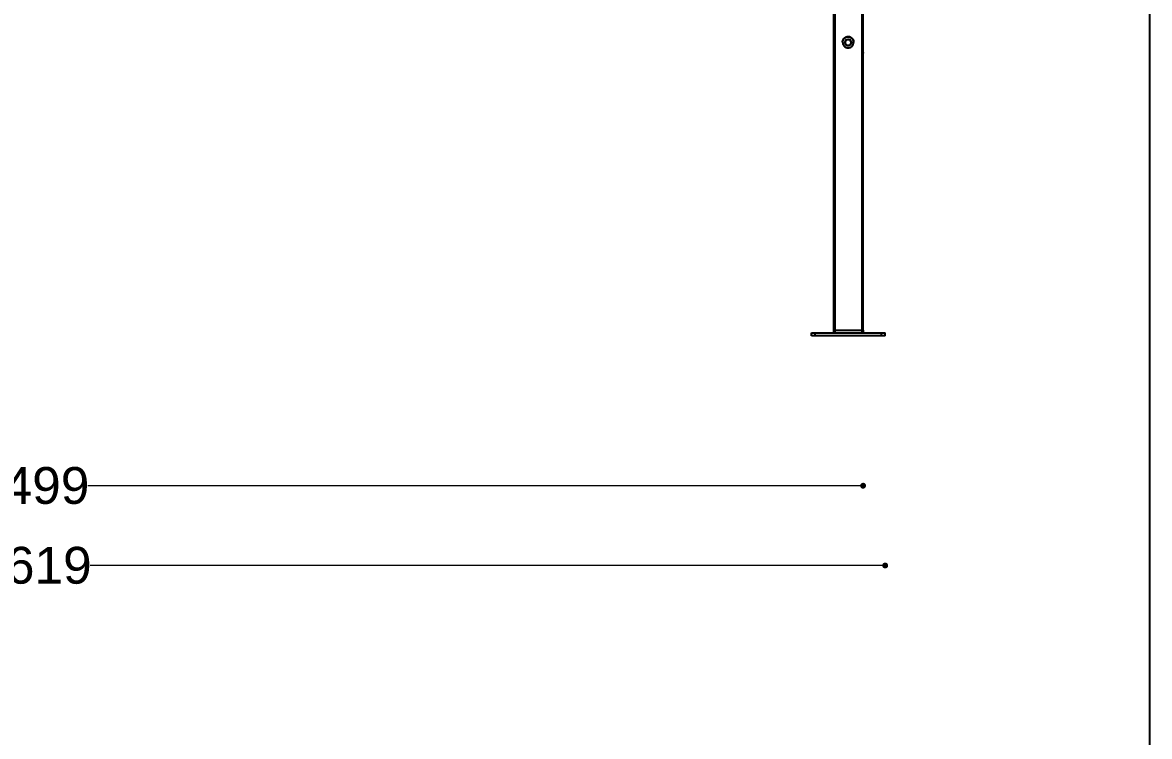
# Model space of a CAD drawing. Header units: millimetres. Extents: x 3109 to 13995, y 24552 to 39949.
# Drawn here: x 10936 to 13995, y 32251 to 34189 of the extents above; entities that cross this region are included whole.
import ezdxf

# ---------------------------------------------------------------- set-up
doc = ezdxf.new("R2010")
doc.units = ezdxf.units.MM
doc.header["$LTSCALE"] = 3
doc.layers.add('DomyÅ›lny', color=7, linetype='Continuous')
doc.styles.get("Standard").update_dxf_attribs({"font": 'arial.ttf'})
doc.dimstyles.new('MATEUSZ', dxfattribs={"dimtxt": 35, "dimasz": 16, "dimexe": 0.18, "dimexo": 0.0625, "dimgap": 0.09, "dimtad": 0, "dimdec": 0, "dimdsep": 46, "dimtxsty": 'Standard', "dimblk": 'DOT', "dimcen": 0.09, "dimse1": 1, "dimse2": 1, "dimadec": 0, "dimazin": 0, "dimtfac": 1, "dimtdec": 0, "dimtofl": 0, "dimtmove": 0, "dimatfit": 3, "dimfxl": 1, "dimtolj": 1, "dimtzin": 0, "dimlwd": 9, "dimlwe": 9, "dimarcsym": 0})

# ---------------------------------------------------------------- blocks, each defined once
blk = doc.blocks.new('_Dot')
at = {"color": 0, "linetype": 'ByBlock', "lineweight": -2}
blk.add_line((-0.5, 0), (-1, 0), dxfattribs=at)
at = {"color": 0, "linetype": 'ByBlock', "const_width": 0.5}
blk.add_lwpolyline([(-0.25, 0, 1), (0.25, 0, 1)], format="xyb", close=True, dxfattribs=at)
blk = doc.blocks.new('*D22')
at = {"color": 0, "lineweight": 9, "transparency": 16777216}
for p, q in [((8734.6, 32931.4), (10810.3, 32931.4)), ((13201.6, 32931.4), (11113.3, 32931.4))]:
    blk.add_line(p, q, dxfattribs=at)
at = {"layer": 'Defpoints', "color": 0, "transparency": 16777216}
for p in [(8718.6, 33346.5), (13217.6, 33346.5), (13217.6, 32931.4)]:
    blk.add_point(p, dxfattribs=at)
at = {"color": 0, "lineweight": 9, "transparency": 16777216, "xscale": 16, "yscale": 16, "zscale": 16, "rotation": 180}
blk.add_blockref('_Dot', (8718.6, 32931.4), dxfattribs=at)
at = {"color": 0, "lineweight": 9, "transparency": 16777216, "xscale": 16, "yscale": 16, "zscale": 16}
blk.add_blockref('_Dot', (13217.6, 32931.4), dxfattribs=at)
at = {"color": 0, "transparency": 16777216, "insert": (10961.8, 32931.4), "char_height": 100, "attachment_point": 5}
blk.add_mtext('\\A1;4499', dxfattribs=at)
blk = doc.blocks.new('*D24')
at = {"color": 0, "lineweight": 9, "transparency": 16777216}
for p, q in [((8674.6, 32714.8), (10816.5, 32714.8)), ((13261.6, 32714.8), (11119.6, 32714.8))]:
    blk.add_line(p, q, dxfattribs=at)
at = {"layer": 'Defpoints', "color": 0, "transparency": 16777216}
for p in [(8658.6, 33338.5), (13277.6, 33338.5), (13277.6, 32714.8)]:
    blk.add_point(p, dxfattribs=at)
at = {"color": 0, "lineweight": 9, "transparency": 16777216, "xscale": 16, "yscale": 16, "zscale": 16, "rotation": 180}
blk.add_blockref('_Dot', (8658.6, 32714.8), dxfattribs=at)
at = {"color": 0, "lineweight": 9, "transparency": 16777216, "xscale": 16, "yscale": 16, "zscale": 16}
blk.add_blockref('_Dot', (13277.6, 32714.8), dxfattribs=at)
at = {"color": 0, "transparency": 16777216, "insert": (10968.1, 32714.8), "char_height": 100, "attachment_point": 5}
blk.add_mtext('\\A1;4619', dxfattribs=at)

msp = doc.modelspace()

# ---------------------------------------------------------------- linework, layer by layer
msp.add_lwpolyline([(3108.6, 24552.5), (3108.6, 39949), (13995, 39949), (13995, 24552.5)], close=True)
at = {"layer": 'DomyÅ›lny'}
for p, q in [((13137.6, 35692.6), (13137.6, 33353.5)), ((13138.6, 35693), (13138.6, 33353.5)), ((13140.6, 35692.6), (13140.6, 33353.5)), ((13141.1, 33353.5), (13141.1, 35693.1)), ((13214.1, 35693.1), (13214.1, 33353.5)), ((13216.5, 33353.5), (13216.5, 35693)), ((13217.6, 33353.5), (13217.6, 35692.6)), ((13172.3, 34143.2), (13167.7, 34135.3)), ((13172.3, 34143.2), (13167.7, 34135.3)), ((13172.3, 34143.2), (13172.3, 34142.5)), ((13172.3, 34143.2), (13172.3, 34142.5)), ((13181.6, 34143.1), (13181.5, 34142.5)), ((13181.6, 34143.1), (13181.5, 34142.5)), ((13186.1, 34135.2), (13181.6, 34143.1)), ((13186.1, 34135.2), (13181.6, 34143.1)), ((13167.7, 34135.3), (13167.6, 34134.6)), ((13167.7, 34135.3), (13167.6, 34134.6)), ((13167.6, 34134.6), (13168.9, 34134.5)), ((13167.6, 34134.6), (13168.9, 34134.5)), ((13186.1, 34135.2), (13186.1, 34134.5)), ((13186.1, 34135.2), (13186.1, 34134.5)), ((13191.9, 34134.7), (13191.9, 34134.5)), ((13191.9, 34134.7), (13191.9, 34134.5)), ((13137.6, 33353.5), (13137.6, 33346.5)), ((13138.6, 33353.5), (13138.6, 33346.5)), ((13140.6, 33353.5), (13140.6, 33346.5)), ((13141.1, 33353.5), (13214.1, 33353.5)), ((13141.1, 33353.5), (13141.1, 33346.5)), ((13214.1, 33353.5), (13214.1, 33346.5)), ((13216.5, 33353.5), (13216.5, 33346.5)), ((13217.6, 33353.5), (13217.6, 33346.5)), ((13077.6, 33338.5), (13077.6, 33346.5)), ((13087.6, 33338.5), (13087.6, 33346.5)), ((13087.6, 33346.5), (13267.6, 33346.5)), ((13267.6, 33338.5), (13087.6, 33338.5)), ((13267.6, 33338.5), (13267.6, 33346.5)), ((13277.6, 33338.5), (13277.6, 33346.5))]:
    msp.add_line(p, q, dxfattribs=at)
for points in [[(13161.9, 34136.2, 0), (13162.1, 34137.5, 0), (13162.3, 34138.8, 0), (13162.7, 34140.2, 0), (13163.2, 34141.5, 0), (13163.9, 34142.8, 0), (13164.6, 34144, 0), (13165.6, 34145.2, 0), (13166.6, 34146.3, 0), (13167.7, 34147.2, 0), (13168.9, 34148.1, 0), (13170.2, 34148.8, 0), (13171.5, 34149.4, 0), (13172.9, 34149.8, 0), (13174.2, 34150.1, 0), (13175.5, 34150.3, 0), (13176.8, 34150.4, 0)], [(13161.9, 34136.2, 0), (13162.1, 34137.5, 0), (13162.3, 34138.8, 0), (13162.7, 34140.2, 0), (13163.2, 34141.5, 0), (13163.9, 34142.8, 0), (13164.6, 34144, 0), (13165.6, 34145.2, 0), (13166.6, 34146.3, 0), (13167.7, 34147.2, 0), (13168.9, 34148.1, 0), (13170.2, 34148.8, 0), (13171.5, 34149.4, 0), (13172.9, 34149.8, 0), (13174.2, 34150.1, 0), (13175.5, 34150.3, 0), (13176.8, 34150.4, 0)], [(13176.8, 34150.1, 0), (13175.5, 34150.1, 0), (13174.1, 34149.9, 0), (13172.7, 34149.5, 0), (13171.3, 34149, 0), (13169.9, 34148.4, 0), (13168.6, 34147.6, 0), (13167.4, 34146.7, 0), (13166.2, 34145.7, 0), (13165.2, 34144.6, 0), (13164.3, 34143.3, 0), (13163.5, 34142, 0), (13162.9, 34140.6, 0), (13162.5, 34139.2, 0), (13162.1, 34137.9, 0), (13162, 34136.5, 0), (13161.9, 34135.1, 0), (13162, 34133.8, 0), (13162.2, 34132.4, 0), (13162.5, 34131, 0), (13163, 34129.7, 0), (13163.6, 34128.3, 0), (13164.4, 34127, 0), (13165.3, 34125.8, 0), (13166.4, 34124.6, 0), (13167.5, 34123.6, 0), (13168.8, 34122.7, 0), (13170.1, 34121.9, 0), (13171.5, 34121.3, 0), (13172.9, 34120.9, 0), (13174.3, 34120.6, 0), (13175.6, 34120.4, 0), (13177, 34120.3, 0)], [(13176.8, 34150.1, 0), (13175.5, 34150.1, 0), (13174.1, 34149.9, 0), (13172.7, 34149.5, 0), (13171.3, 34149, 0), (13169.9, 34148.4, 0), (13168.6, 34147.6, 0), (13167.4, 34146.7, 0), (13166.2, 34145.7, 0), (13165.2, 34144.6, 0), (13164.3, 34143.3, 0), (13163.5, 34142, 0), (13162.9, 34140.6, 0), (13162.5, 34139.2, 0), (13162.1, 34137.9, 0), (13162, 34136.5, 0), (13161.9, 34135.1, 0), (13162, 34133.8, 0), (13162.2, 34132.4, 0), (13162.5, 34131, 0), (13163, 34129.7, 0), (13163.6, 34128.3, 0), (13164.4, 34127, 0), (13165.3, 34125.8, 0), (13166.4, 34124.6, 0), (13167.5, 34123.6, 0), (13168.8, 34122.7, 0), (13170.1, 34121.9, 0), (13171.5, 34121.3, 0), (13172.9, 34120.9, 0), (13174.3, 34120.6, 0), (13175.6, 34120.4, 0), (13177, 34120.3, 0)], [(13170, 34138.5, 0), (13172.3, 34142.5, 0)], [(13170, 34138.5, 0), (13172.3, 34142.5, 0)], [(13176.9, 34142.4, 0), (13175.9, 34142.4, 0), (13174.9, 34142.2, 0), (13173.9, 34141.9, 0), (13172.9, 34141.4, 0), (13172, 34140.8, 0), (13171.2, 34140.1, 0), (13170.5, 34139.3, 0), (13170, 34138.5, 0)], [(13176.9, 34142.4, 0), (13175.9, 34142.4, 0), (13174.9, 34142.2, 0), (13173.9, 34141.9, 0), (13172.9, 34141.4, 0), (13172, 34140.8, 0), (13171.2, 34140.1, 0), (13170.5, 34139.3, 0), (13170, 34138.5, 0)], [(13172.3, 34142.5, 0), (13176.9, 34142.4, 0)], [(13172.3, 34142.5, 0), (13176.9, 34142.4, 0)], [(13176.8, 34150.4, 0), (13178.2, 34150.3, 0), (13179.7, 34150.1, 0), (13181.1, 34149.7, 0), (13182.6, 34149.2, 0), (13184, 34148.6, 0), (13185.3, 34147.8, 0), (13186.6, 34146.8, 0), (13187.8, 34145.7, 0), (13188.8, 34144.5, 0), (13189.7, 34143.2, 0), (13190.5, 34141.8, 0), (13191.1, 34140.4, 0), (13191.5, 34138.9, 0), (13191.8, 34137.5, 0), (13191.9, 34136.1, 0), (13191.9, 34134.7, 0)], [(13176.8, 34150.4, 0), (13178.2, 34150.3, 0), (13179.7, 34150.1, 0), (13181.1, 34149.7, 0), (13182.6, 34149.2, 0), (13184, 34148.6, 0), (13185.3, 34147.8, 0), (13186.6, 34146.8, 0), (13187.8, 34145.7, 0), (13188.8, 34144.5, 0), (13189.7, 34143.2, 0), (13190.5, 34141.8, 0), (13191.1, 34140.4, 0), (13191.5, 34138.9, 0), (13191.8, 34137.5, 0), (13191.9, 34136.1, 0), (13191.9, 34134.7, 0)], [(13177, 34120.3, 0), (13178.3, 34120.4, 0), (13179.7, 34120.6, 0), (13181.1, 34120.9, 0), (13182.5, 34121.4, 0), (13183.9, 34122, 0), (13185.2, 34122.8, 0), (13186.4, 34123.7, 0), (13187.6, 34124.7, 0), (13188.6, 34125.9, 0), (13189.5, 34127.1, 0), (13190.3, 34128.4, 0), (13190.9, 34129.8, 0), (13191.3, 34131.2, 0), (13191.7, 34132.6, 0), (13191.8, 34134, 0), (13191.9, 34135.3, 0), (13191.8, 34136.6, 0), (13191.6, 34138, 0), (13191.3, 34139.4, 0), (13190.8, 34140.8, 0), (13190.2, 34142.1, 0), (13189.4, 34143.4, 0), (13188.5, 34144.7, 0), (13187.4, 34145.8, 0), (13186.3, 34146.8, 0), (13185, 34147.7, 0), (13183.7, 34148.5, 0), (13182.3, 34149.1, 0), (13180.9, 34149.6, 0), (13179.5, 34149.9, 0), (13178.2, 34150.1, 0), (13176.8, 34150.1, 0)], [(13177, 34120.3, 0), (13178.3, 34120.4, 0), (13179.7, 34120.6, 0), (13181.1, 34120.9, 0), (13182.5, 34121.4, 0), (13183.9, 34122, 0), (13185.2, 34122.8, 0), (13186.4, 34123.7, 0), (13187.6, 34124.7, 0), (13188.6, 34125.9, 0), (13189.5, 34127.1, 0), (13190.3, 34128.4, 0), (13190.9, 34129.8, 0), (13191.3, 34131.2, 0), (13191.7, 34132.6, 0), (13191.8, 34134, 0), (13191.9, 34135.3, 0), (13191.8, 34136.6, 0), (13191.6, 34138, 0), (13191.3, 34139.4, 0), (13190.8, 34140.8, 0), (13190.2, 34142.1, 0), (13189.4, 34143.4, 0), (13188.5, 34144.7, 0), (13187.4, 34145.8, 0), (13186.3, 34146.8, 0), (13185, 34147.7, 0), (13183.7, 34148.5, 0), (13182.3, 34149.1, 0), (13180.9, 34149.6, 0), (13179.5, 34149.9, 0), (13178.2, 34150.1, 0), (13176.8, 34150.1, 0)], [(13176.9, 34142.4, 0), (13181.5, 34142.5, 0)], [(13176.9, 34142.4, 0), (13181.5, 34142.5, 0)], [(13183.8, 34138.4, 0), (13183.3, 34139.3, 0), (13182.6, 34140, 0), (13181.8, 34140.7, 0), (13180.9, 34141.3, 0), (13179.9, 34141.8, 0), (13178.9, 34142.2, 0), (13177.9, 34142.4, 0), (13176.9, 34142.4, 0)], [(13183.8, 34138.4, 0), (13183.3, 34139.3, 0), (13182.6, 34140, 0), (13181.8, 34140.7, 0), (13180.9, 34141.3, 0), (13179.9, 34141.8, 0), (13178.9, 34142.2, 0), (13177.9, 34142.4, 0), (13176.9, 34142.4, 0)], [(13181.5, 34142.5, 0), (13183.8, 34138.4, 0)], [(13181.5, 34142.5, 0), (13183.8, 34138.4, 0)], [(13167.6, 34134.6, 0), (13170, 34138.5, 0)], [(13167.6, 34134.6, 0), (13170, 34138.5, 0)], [(13169.9, 34130.6, 0), (13167.6, 34134.6, 0)], [(13169.9, 34130.6, 0), (13167.6, 34134.6, 0)], [(13170, 34138.5, 0), (13169.5, 34137.6, 0), (13169.2, 34136.6, 0), (13168.9, 34135.6, 0), (13168.9, 34134.5, 0)], [(13170, 34138.5, 0), (13169.5, 34137.6, 0), (13169.2, 34136.6, 0), (13168.9, 34135.6, 0), (13168.9, 34134.5, 0)], [(13168.9, 34134.5, 0), (13168.9, 34133.5, 0), (13169.1, 34132.4, 0), (13169.5, 34131.5, 0), (13169.9, 34130.6, 0)], [(13168.9, 34134.5, 0), (13168.9, 34133.5, 0), (13169.1, 34132.4, 0), (13169.5, 34131.5, 0), (13169.9, 34130.6, 0)], [(13169.9, 34130.6, 0), (13170.5, 34129.7, 0), (13171.1, 34128.9, 0), (13171.9, 34128.2, 0), (13172.8, 34127.6, 0), (13173.8, 34127.2, 0), (13174.8, 34126.8, 0), (13175.8, 34126.6, 0), (13176.8, 34126.5, 0)], [(13172.2, 34126.6, 0), (13169.9, 34130.6, 0)], [(13169.9, 34130.6, 0), (13170.5, 34129.7, 0), (13171.1, 34128.9, 0), (13171.9, 34128.2, 0), (13172.8, 34127.6, 0), (13173.8, 34127.2, 0), (13174.8, 34126.8, 0), (13175.8, 34126.6, 0), (13176.8, 34126.5, 0)], [(13172.2, 34126.6, 0), (13169.9, 34130.6, 0)], [(13176.8, 34126.5, 0), (13172.2, 34126.6, 0)], [(13176.8, 34126.5, 0), (13172.2, 34126.6, 0)], [(13176.8, 34126.5, 0), (13177.8, 34126.6, 0), (13178.9, 34126.8, 0), (13179.9, 34127.1, 0), (13180.8, 34127.6, 0), (13181.7, 34128.2, 0), (13182.5, 34128.9, 0), (13183.2, 34129.6, 0), (13183.8, 34130.5, 0)], [(13176.8, 34126.5, 0), (13177.8, 34126.6, 0), (13178.9, 34126.8, 0), (13179.9, 34127.1, 0), (13180.8, 34127.6, 0), (13181.7, 34128.2, 0), (13182.5, 34128.9, 0), (13183.2, 34129.6, 0), (13183.8, 34130.5, 0)], [(13181.4, 34126.6, 0), (13176.8, 34126.5, 0)], [(13181.4, 34126.6, 0), (13176.8, 34126.5, 0)], [(13183.8, 34130.5, 0), (13181.4, 34126.6, 0)], [(13183.8, 34130.5, 0), (13181.4, 34126.6, 0)], [(13183.8, 34138.4, 0), (13186.1, 34134.5, 0)], [(13183.8, 34130.5, 0), (13184.2, 34131.4, 0), (13184.6, 34132.3, 0), (13184.8, 34133.4, 0), (13184.9, 34134.4, 0), (13184.8, 34135.5, 0), (13184.6, 34136.5, 0), (13184.3, 34137.5, 0), (13183.8, 34138.4, 0)], [(13183.8, 34138.4, 0), (13186.1, 34134.5, 0)], [(13183.8, 34130.5, 0), (13184.2, 34131.4, 0), (13184.6, 34132.3, 0), (13184.8, 34133.4, 0), (13184.9, 34134.4, 0), (13184.8, 34135.5, 0), (13184.6, 34136.5, 0), (13184.3, 34137.5, 0), (13183.8, 34138.4, 0)], [(13186.1, 34134.5, 0), (13183.8, 34130.5, 0)], [(13186.1, 34134.5, 0), (13183.8, 34130.5, 0)], [(13217.6, 34107.3, 0), (13217.5, 34106.6, 0), (13217.4, 34105.9, 0), (13217.1, 34105.1, 0), (13216.7, 34104.4, 0), (13216.1, 34103.8, 0), (13215.5, 34103.3, 0), (13214.8, 34102.9, 0), (13214.1, 34102.6, 0)], [(13137.6, 33353.5, 0), (13137.6, 33353.5, 0), (13137.6, 33353.5, 0), (13137.6, 33353.5, 0), (13137.6, 33353.5, 0), (13137.6, 33353.5, 0), (13137.6, 33353.5, 0), (13137.6, 33353.5, 0), (13137.6, 33353.5, 0), (13137.6, 33353.5, 0), (13137.6, 33353.5, 0), (13137.6, 33353.5, 0), (13137.6, 33353.5, 0), (13137.6, 33353.5, 0), (13137.6, 33353.5, 0), (13137.7, 33353.5, 0), (13138, 33353.5, 0), (13138.6, 33353.5, 0)], [(13138.6, 33353.5, 0), (13141.1, 33353.5, 0)], [(13214.1, 33353.5, 0), (13216.5, 33353.5, 0)], [(13216.5, 33353.5, 0), (13217.6, 33353.5, 0)], [(13077.6, 33346.5, 0), (13077.6, 33346.5, 0), (13077.6, 33346.5, 0), (13077.6, 33346.5, 0), (13077.6, 33346.5, 0), (13077.6, 33346.5, 0), (13077.6, 33346.5, 0), (13077.6, 33346.5, 0), (13077.6, 33346.5, 0), (13077.6, 33346.5, 0), (13077.6, 33346.5, 0), (13077.6, 33346.5, 0), (13077.6, 33346.5, 0), (13077.6, 33346.5, 0), (13077.9, 33346.5, 0), (13078.8, 33346.5, 0), (13087.6, 33346.5, 0)], [(13087.6, 33338.5, 0), (13077.6, 33338.5, 0)], [(13267.6, 33346.5, 0), (13277.6, 33346.5, 0)], [(13277.6, 33338.5, 0), (13277.6, 33338.5, 0), (13277.6, 33338.5, 0), (13277.6, 33338.5, 0), (13277.6, 33338.5, 0), (13277.6, 33338.5, 0), (13277.6, 33338.5, 0), (13277.6, 33338.5, 0), (13277.6, 33338.5, 0), (13277.6, 33338.5, 0), (13277.6, 33338.5, 0), (13277.6, 33338.5, 0), (13277.6, 33338.5, 0), (13277.5, 33338.5, 0), (13277.5, 33338.5, 0), (13277.3, 33338.5, 0), (13276.3, 33338.5, 0), (13267.6, 33338.5, 0)]]:
    msp.add_polyline3d(points, dxfattribs=at)

# ---------------------------------------------------------------- dimensions: what is measured, and where the dimension line sits
dim = msp.add_linear_dim(base=(13277.6, 32714.8), p1=(8658.6, 33338.5), p2=(13277.6, 33338.5), dimstyle='MATEUSZ', override={"dimtxt": 100})
dim.commit()
dim.dimension.update_dxf_attribs({"geometry": '*D24', "text_midpoint": (10968.1, 32714.8)})
dim = msp.add_linear_dim(base=(13217.6, 32931.4), p1=(8718.6, 33346.5), p2=(13217.6, 33346.5), dimstyle='MATEUSZ', override={"dimtxt": 100})
dim.commit()
dim.dimension.update_dxf_attribs({"geometry": '*D22', "text_midpoint": (10961.8, 32931.4), "dimtype": 160})

doc.saveas('drawing.dxf')
